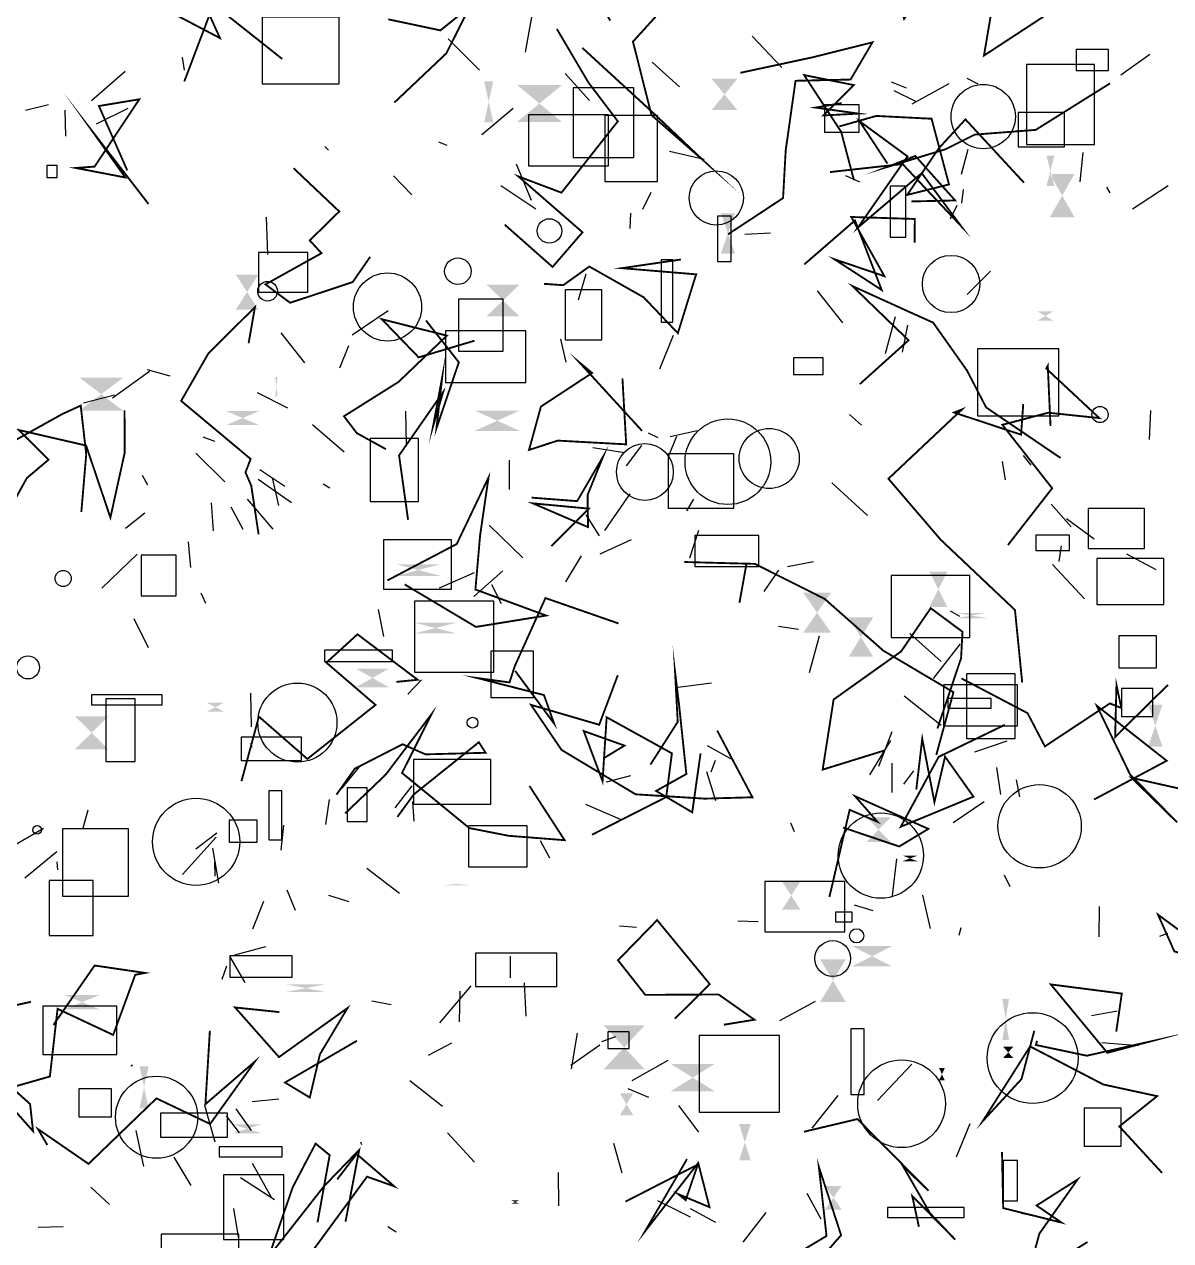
# Model space of a CAD drawing. Extents: x 39652472 to 39653357, y 39457781 to 39458681.
# Drawn here: x 39652785.2 to 39653091.6, y 39458087.5 to 39458412.7 of the extents above; entities that cross this region are included whole.
import ezdxf

# ---------------------------------------------------------------- set-up
doc = ezdxf.new("R2010")
doc.units = 0
doc.layers.get('0').update_dxf_attribs({"linetype": 'CONTINUOUS'})

msp = doc.modelspace()

# ---------------------------------------------------------------- linework, layer by layer
for p, q in [((39652920.8403, 39458415.1998), (39652919.0903, 39458405.2628)), ((39652898.5229, 39458408.83), (39652906.8798, 39458400.5165)), ((39652987.6673, 39458401.219), (39652979.7787, 39458409.5565)), ((39653078.2565, 39458399.2041), (39653086.0356, 39458404.7342)), ((39652828.0465, 39458400.4781), (39652827.5409, 39458403.9734)), ((39652960.35, 39458396.0557), (39652952.9927, 39458402.6548)), ((39652803.1601, 39458392.3813), (39652812.1704, 39458400.2376)), ((39652929.7596, 39458399.6218), (39652936.2887, 39458392.4145)), ((39653040.1979, 39458396.7076), (39653037.2009, 39458398.2422)), ((39653020.9953, 39458395.6853), (39653017.0194, 39458397.3003)), ((39653017.6607, 39458395.0809), (39653023.4547, 39458392.2275)), ((39653022.4847, 39458391.5047), (39653032.3942, 39458396.9419)), ((39652785.5763, 39458389.7705), (39652791.6736, 39458391.3193)), ((39652796.2878, 39458382.8735), (39652796.1566, 39458389.7611)), ((39652804.5241, 39458386.1145), (39652813.0097, 39458390.3545)), ((39652915.9058, 39458390.2811), (39652907.5032, 39458383.2109)), ((39652865.5433, 39458380.06), (39652866.506, 39458379.1304)), ((39652898.2047, 39458380.3031), (39652896.053, 39458381.2535)), ((39652957.7066, 39458378.7924), (39652966.8931, 39458376.7268)), ((39653037.3997, 39458379.2367), (39653035.5964, 39458372.5802)), ((39653068.1246, 39458378.4932), (39653067.329, 39458370.6251)), ((39652916.6392, 39458375.4659), (39652920.718, 39458365.7358)), ((39652888.8187, 39458367.1937), (39652883.871, 39458372.2375)), ((39653008.5684, 39458370.5336), (39653004.8198, 39458372.2605)), ((39652921.9106, 39458363.3232), (39652912.5926, 39458369.5566)), ((39653075.454, 39458367.6773), (39653074.5227, 39458369.1747)), ((39653081.3791, 39458363.3977), (39653090.8992, 39458369.6811)), ((39652950.5276, 39458363.3581), (39652952.7329, 39458367.8454)), ((39653036.1371, 39458368.616), (39653035.6848, 39458364.9151)), ((39652947.2219, 39458362.207), (39652947.0791, 39458358.1437)), ((39653032.7435, 39458360.6993), (39653034.5596, 39458364.4172)), ((39652849.8886, 39458361.2102), (39652850.2576, 39458351.2119)), ((39652977.7968, 39458356.6176), (39652984.6854, 39458356.9547)), ((39652933.3104, 39458339.0778), (39652935.396, 39458345.996)), ((39653037.1935, 39458340.4842), (39653043.4161, 39458346.6982)), ((39653003.9602, 39458332.8959), (39652997.2088, 39458341.469)), ((39652882.4942, 39458336.1361), (39652872.8593, 39458329.6596)), ((39653015.4186, 39458324.7357), (39653018.052, 39458334.5963)), ((39652853.8105, 39458330.2576), (39652860.1224, 39458322.2648)), ((39652955.0953, 39458320.6543), (39652958.7063, 39458329.6167)), ((39653021.3076, 39458332.301), (39653019.8465, 39458325.0403)), ((39652869.5219, 39458320.9138), (39652871.9246, 39458326.845)), ((39652930.0667, 39458322.3652), (39652928.5777, 39458328.5468)), ((39652818.7215, 39458319.9037), (39652808.8003, 39458312.793)), ((39652824.215, 39458318.6811), (39652818.1163, 39458320.3764)), ((39652801.0444, 39458311.5371), (39652809.3697, 39458313.6729)), ((39652847.4851, 39458314.2656), (39652855.5567, 39458310.1787)), ((39652887.3369, 39458300.4563), (39652887.1796, 39458309.3344)), ((39653008.9865, 39458305.5579), (39653005.7392, 39458308.3666)), ((39653085.9358, 39458301.7222), (39653086.2759, 39458309.4998)), ((39652870.6854, 39458298.3562), (39652862.2304, 39458305.6605)), ((39652965.046, 39458304.0405), (39652957.8818, 39458302.3912)), ((39652836.1184, 39458301.1733), (39652833.0644, 39458302.3179)), ((39652951.9449, 39458303.4967), (39652954.5402, 39458302.2852)), ((39652959.5213, 39458302.5483), (39652957.312, 39458297.111)), ((39652838.8046, 39458290.4246), (39652831.077, 39458298.0772)), ((39652945.6223, 39458298.1155), (39652937.1699, 39458299.4811)), ((39652946.2053, 39458294.6683), (39652950.2757, 39458300.1358)), ((39653054.3544, 39458294.8931), (39653052.2661, 39458297.4114)), ((39652914.8811, 39458288.338), (39652914.916, 39458296.1789)), ((39653046.5963, 39458295.8135), (39653047.3375, 39458290.9009)), ((39652818.251, 39458289.4703), (39652816.786, 39458292.0545)), ((39652847.7426, 39458291.1094), (39652856.652, 39458284.8456)), ((39652854.8308, 39458289.1674), (39652848.1456, 39458293.6489)), ((39652851.4746, 39458291.4534), (39652853.1602, 39458284.0815)), ((39652866.9049, 39458288.6806), (39652865.0866, 39458289.8108)), ((39653001.0284, 39458290.0958), (39653010.5919, 39458281.4097)), ((39652835.8147, 39458277.3337), (39652835.2183, 39458284.8078)), ((39652851.6957, 39458277.7537), (39652844.8461, 39458285.7973)), ((39652940.3476, 39458277.4161), (39652947.1718, 39458287.2203)), ((39652962.2878, 39458282.6715), (39652964.1715, 39458285.7498)), ((39653064.9866, 39458278.3381), (39653059.6872, 39458284.4313)), ((39652817.4719, 39458282.0014), (39652812.2612, 39458277.878)), ((39652843.7155, 39458277.6754), (39652840.5264, 39458283.6589)), ((39652938.9917, 39458275.9216), (39652935.402, 39458281.5553)), ((39652918.4703, 39458270.0575), (39652909.4565, 39458278.8387)), ((39653063.7668, 39458280.631), (39653071.1466, 39458275.1528)), ((39652939.1273, 39458271.1196), (39652947.5223, 39458274.969)), ((39652965.3738, 39458277.4043), (39652962.9829, 39458270.0317)), ((39652829.0058, 39458274.3121), (39652829.5977, 39458267.452)), ((39653061.7689, 39458269.0705), (39653062.4291, 39458273.3238)), ((39652815.3605, 39458271.0206), (39652805.9025, 39458261.9681)), ((39652934.0976, 39458270.5762), (39652929.8937, 39458263.6989)), ((39652989.1778, 39458267.7427), (39652996.1165, 39458269.1211)), ((39653068.5484, 39458259.0888), (39653060.0046, 39458268.2684)), ((39653087.7285, 39458266.9056), (39653079.9048, 39458271.056)), ((39652905.4653, 39458266.0376), (39652896.1432, 39458261.9471)), ((39652905.349, 39458259.727), (39652913.0756, 39458266.635)), ((39652982.9207, 39458261.0395), (39652986.8606, 39458266.7568)), ((39652910.1114, 39458262.9393), (39652912.7002, 39458257.8341)), ((39652833.7672, 39458257.8653), (39652832.492, 39458260.6717)), ((39652881.3075, 39458249.0042), (39652879.8651, 39458256.2529)), ((39653032.6949, 39458255.8747), (39653035.1888, 39458254.5076)), ((39652814.4762, 39458253.8898), (39652818.2934, 39458246.129)), ((39652992.162, 39458250.9309), (39652986.7905, 39458251.709)), ((39652997.6453, 39458249.1556), (39652994.9839, 39458239.3024)), ((39653021.9016, 39458249.8522), (39653030.3011, 39458242.3181)), ((39653028.2635, 39458237.7853), (39653035.4316, 39458247.1027)), ((39652887.7516, 39458233.6428), (39652891.3831, 39458237.4215)), ((39652959.2757, 39458235.3578), (39652968.8883, 39458236.6258)), ((39652845.9465, 39458224.8748), (39652845.8031, 39458233.9239)), ((39653020.3656, 39458233.1724), (39653030.2431, 39458225.3315)), ((39653017.1041, 39458223.5766), (39653013.5475, 39458214.2955)), ((39652845.6904, 39458220.4719), (39652846.0134, 39458219.452)), ((39652967.7595, 39458219.8506), (39652974.7393, 39458215.9634)), ((39653016.7268, 39458221.222), (39653011.0804, 39458212.0618)), ((39653047.7862, 39458221.0811), (39653039.2157, 39458218.1052)), ((39652969.8906, 39458215.9065), (39652968.6965, 39458212.7794)), ((39652874.7365, 39458214.1882), (39652869.8715, 39458208.3381)), ((39652970.0838, 39458205.0503), (39652967.6135, 39458212.8678)), ((39653017.1372, 39458207.3217), (39653017.2157, 39458215.1601)), ((39653020.2814, 39458209.5504), (39653022.9579, 39458213.157)), ((39653045.0376, 39458213.9985), (39653046.1327, 39458206.7839)), ((39652940.7839, 39458210.1926), (39652947.3085, 39458211.8357)), ((39653050.321, 39458210.7226), (39653051.1831, 39458206.1328)), ((39652888.8215, 39458209.1417), (39652884.2092, 39458203.2305)), ((39652866.7174, 39458205.4228), (39652865.7241, 39458198.7209)), ((39652889.3972, 39458199.6304), (39652889.0558, 39458204.9584)), ((39652935.2501, 39458204.2436), (39652944.4768, 39458200.2252)), ((39653041.7545, 39458204.8127), (39653033.5039, 39458199.2196)), ((39652800.8752, 39458197.5075), (39652802.3295, 39458202.7051)), ((39652780.98, 39458192.3368), (39652790.3814, 39458197.7671)), ((39652831.0522, 39458192.2703), (39652836.6777, 39458196.4979)), ((39652853.8464, 39458191.9155), (39652854.5616, 39458198.6105)), ((39652991.1012, 39458196.7976), (39652990.0541, 39458199.1028)), ((39652836.4644, 39458195.3988), (39652827.4921, 39458185.4243)), ((39652925.6829, 39458189.7743), (39652923.1964, 39458194.3627)), ((39652793.9456, 39458191.4818), (39652785.3211, 39458184.3752)), ((39652837.243, 39458183.1168), (39652835.6013, 39458192.4765)), ((39652793.9144, 39458188.767), (39652794.0674, 39458186.6783)), ((39652836.0511, 39458188.767), (39652836.1111, 39458184.9094)), ((39652885.4595, 39458180.2848), (39652876.7828, 39458186.9648)), ((39653018.3018, 39458189.5412), (39653017.1763, 39458179.753)), ((39653047.1422, 39458185.3388), (39653048.6267, 39458182.1675)), ((39652855.3503, 39458181.2608), (39652857.6103, 39458175.8535)), ((39652846.3075, 39458170.8222), (39652849.2657, 39458178.2777)), ((39652866.5006, 39458179.8512), (39652871.9257, 39458178.179)), ((39653012.1018, 39458175.6354), (39653007.1461, 39458177.1917)), ((39653025.2678, 39458179.9097), (39653027.3125, 39458170.9498)), ((39653072.476, 39458168.7469), (39653072.6003, 39458176.791)), ((39652948.8775, 39458171.246), (39652944.3241, 39458171.5332)), ((39652981.3442, 39458172.6993), (39652975.9592, 39458172.8679)), ((39653035.5021, 39458171.148), (39653035.0133, 39458169.0526)), ((39653088.7353, 39458168.8575), (39653090.8122, 39458169.6906)), ((39652849.6703, 39458166.011), (39652841.4015, 39458163.7991)), ((39652839.2361, 39458160.8705), (39652837.9947, 39458157.2837)), ((39652844.2393, 39458156.541), (39652840.261, 39458163.3907)), ((39652915.1881, 39458157.7542), (39652915.1841, 39458163.5876)), ((39652896.3095, 39458145.712), (39652904.6613, 39458155.6477)), ((39652901.5833, 39458154.1933), (39652901.4668, 39458146.03)), ((39652918.8509, 39458156.4339), (39652919.2908, 39458147.4926)), ((39652883.2453, 39458150.502), (39652878.1195, 39458151.5499)), ((39652987.164, 39458146.3561), (39652996.6884, 39458151.5435)), ((39653077.2687, 39458148.814), (39653070.4668, 39458147.6234)), ((39652931.4714, 39458133.4326), (39652933.0332, 39458142.9711)), ((39652939.5891, 39458140.7433), (39652943.2953, 39458142.1117)), ((39652899.4354, 39458140.2672), (39652893.1358, 39458137.0008)), ((39652931.2912, 39458134.3694), (39652939.077, 39458139.8683)), ((39653073.2411, 39458140.4325), (39653083.0517, 39458139.649)), ((39652957.2455, 39458135.6946), (39652947.6028, 39458130.2285)), ((39653022.4528, 39458134.6473), (39653013.2838, 39458124.9399)), ((39652814.1796, 39458134.4207), (39652813.6897, 39458134.1658)), ((39652896.9722, 39458123.3071), (39652888.2488, 39458130.1923)), ((39652952.1548, 39458125.7257), (39652946.6422, 39458128.0794)), ((39652846.1008, 39458124.7205), (39652853.2328, 39458125.4396)), ((39653002.6326, 39458126.3187), (39652995.7454, 39458117.5431)), ((39652836.2293, 39458113.7872), (39652833.4302, 39458123.5822)), ((39652841.7473, 39458122.7653), (39652845.8748, 39458116.9756)), ((39652965.5083, 39458116.5247), (39652960.1796, 39458123.6148)), ((39652839.1337, 39458120.8938), (39652842.6477, 39458116.3476)), ((39653034.3293, 39458109.878), (39653038.0421, 39458118.8297)), ((39652815.0178, 39458116.9575), (39652817.1111, 39458107.3299)), ((39652905.5238, 39458108.4994), (39652898.3006, 39458116.2788)), ((39652875.3891, 39458113.1), (39652875.1894, 39458113.8324)), ((39652944.9748, 39458105.5144), (39652942.8271, 39458113.4206)), ((39652825.1593, 39458109.7891), (39652829.7307, 39458102.1868)), ((39652851.2482, 39458099.0548), (39652846.2095, 39458108.1495)), ((39652927.9153, 39458105.6942), (39652928.0098, 39458096.7721)), ((39652843.019, 39458104.3583), (39652852.1283, 39458098.5167)), ((39652802.9999, 39458101.7441), (39652807.9721, 39458097.143)), ((39652994.3472, 39458100.196), (39652998.1227, 39458093.2958)), ((39652841.134, 39458096.0304), (39652842.5062, 39458087.9639)), ((39652963.2446, 39458093.716), (39652954.5831, 39458098.0948)), ((39652970.0246, 39458092.3237), (39652963.2675, 39458096.0122)), ((39652983.4069, 39458094.9777), (39652977.2789, 39458087.087)), ((39653051.6551, 39458094.8112), (39653057.6709, 39458093.6707)), ((39652795.5878, 39458091.1428), (39652788.9502, 39458091.0178)), ((39652884.6218, 39458089.7616), (39652882.3779, 39458091.1916))]:
    msp.add_line(p, q)
at = {"const_width": 0.5}
for points in [[(39652932.0676, 39458453.684), (39652944.8772, 39458441.6943), (39652961.594, 39458423.2006), (39652947.902, 39458408.1205), (39652952.8491, 39458388.4723), (39652966.8628, 39458376.1991), (39652953.129, 39458389.222), (39652934.3414, 39458406.4735)], [(39653060.2426, 39458416.5194), (39653041.7112, 39458404.3965), (39653044.0228, 39458418.0494), (39653027.4047, 39458424.66), (39653020.3639, 39458414.1941), (39653017.3368, 39458426.8898), (39653023.0863, 39458444.5183), (39653014.851, 39458425.6573)], [(39652884.1182, 39458391.8214), (39652898.0025, 39458404.9668), (39652907.5991, 39458424.0363), (39652898.0396, 39458439.8595), (39652906.9615, 39458443.987), (39652915.0905, 39458437.9782), (39652931.7655, 39458429.8667), (39652941.8488, 39458413.7547)], [(39652882.4977, 39458414.0883), (39652896.4189, 39458411.1309), (39652912.6512, 39458424.1468), (39652895.0349, 39458423.4615), (39652895.0693, 39458439.9429), (39652911.8331, 39458431.465), (39652925.956, 39458436.215), (39652916.878, 39458435.1036)], [(39652827.9758, 39458397.4508), (39652835.1879, 39458416.5351), (39652834.4726, 39458426.0378), (39652820.2608, 39458418.1512), (39652837.5072, 39458409.0746), (39652832.0973, 39458421.0515), (39652837.6158, 39458416.6097), (39652854.155, 39458403.4914)], [(39652913.6137, 39458359.1843), (39652926.4147, 39458347.8673), (39652934.4171, 39458357.138), (39652917.254, 39458372.0842), (39652928.7902, 39458367.7279), (39652943.8509, 39458386.8116), (39652935.9506, 39458397.2551), (39652927.5617, 39458411.5037)], [(39652973.2687, 39458356.5717), (39652988.0116, 39458366.2778), (39652988.7291, 39458379.1046), (39652991.3491, 39458397.645), (39653006.058, 39458397.9837), (39653011.9007, 39458407.918), (39652995.7663, 39458403.8996), (39652976.6021, 39458399.7818)], [(39653006.9627, 39458371.0518), (39653003.5325, 39458384.0277), (39652993.6462, 39458399.1794), (39653006.8847, 39458396.5121), (39652998.7784, 39458388.3766), (39653008.1896, 39458388.8714), (39652996.6606, 39458390.4825), (39653003.6909, 39458391.6677)], [(39653075.4325, 39458396.9778), (39653055.5313, 39458384.5169), (39653039.2722, 39458383.2617), (39653031.4565, 39458379.353), (39653015.8528, 39458374.5974), (39653023.3549, 39458377.5512), (39653034.0089, 39458365.6516), (39653022.3179, 39458365.3799)], [(39652812.7433, 39458373.6753), (39652805.1692, 39458390.8981), (39652815.9586, 39458392.707), (39652804.0138, 39458374.6986), (39652798.9891, 39458374.3342), (39652812.2255, 39458371.7917), (39652803.4988, 39458384.0202), (39652818.4296, 39458364.6927)], [(39653003.0488, 39458385.4436), (39653012.9247, 39458388.2502), (39653027.7107, 39458387.4995), (39653032.3627, 39458369.9269), (39653021.1881, 39458367.1221), (39653029.6606, 39458379.6297), (39653036.7581, 39458387.3339), (39653052.4059, 39458370.3971)], [(39653000.5586, 39458373.2391), (39653019.9502, 39458375.3873), (39653035.5548, 39458358.8366), (39653025.0816, 39458372.9485), (39653008.0092, 39458358.3801), (39653021.2798, 39458377.4275), (39653008.4661, 39458386.8311), (39653015.8972, 39458375.527)], [(39652857.2012, 39458374.2606), (39652869.3953, 39458362.7057), (39652861.5168, 39458354.9634), (39652864.6453, 39458351.5391), (39652849.689, 39458343.2074), (39652856.2682, 39458338.2786), (39652872.9737, 39458343.8137), (39652877.6629, 39458350.5575)], [(39653023.1687, 39458354.3683), (39653023.2288, 39458360.6991), (39653006.242, 39458361.2303), (39653015.0929, 39458345.4042), (39653001.7512, 39458349.9244), (39653014.3684, 39458341.7071), (39653007.2326, 39458360.2971), (39652993.7067, 39458348.56)], [(39652960.7124, 39458349.8591), (39652944.9269, 39458347.5388), (39652964.7835, 39458345.8933), (39652959.8957, 39458330.15), (39652950.7454, 39458339.7618), (39652936.2311, 39458347.9738), (39652929.263, 39458342.993), (39652924.0899, 39458343.3488)], [(39653008.5154, 39458316.5187), (39653021.5538, 39458328.2571), (39653006.5488, 39458342.7599), (39653020.8887, 39458336.2336), (39653028.1323, 39458332.9744), (39653037.1654, 39458320.1757), (39653042.2898, 39458310.2981), (39653062.2135, 39458296.7596)], [(39652845.1736, 39458327.4651), (39652846.8673, 39458337.1268), (39652834.4162, 39458324.7247), (39652827.1459, 39458312.0475), (39652845.7172, 39458296.5132), (39652844.3363, 39458292.9447), (39652845.8843, 39458289.3521), (39652847.8454, 39458276.3368)], [(39652905.5599, 39458328.1411), (39652890.6205, 39458323.6829), (39652880.7738, 39458333.8846), (39652898.1593, 39458329.4961), (39652885.2343, 39458317.1153), (39652870.6641, 39458307.9484), (39652874.0731, 39458303.4361), (39652881.9008, 39458299.1103)], [(39652892.584, 39458333.5383), (39652901.3603, 39458322.3733), (39652895.3848, 39458304.7369), (39652896.9086, 39458318.3353), (39652894.4775, 39458305.2582), (39652897.1592, 39458314.3954), (39652885.3864, 39458297.4664), (39652887.793, 39458280.2652)], [(39652950.3293, 39458304.0272), (39652933.5201, 39458322.3969), (39652936.9748, 39458319.5154), (39652923.3088, 39458310.5287), (39652920.1198, 39458298.9255), (39652927.7556, 39458301.4256), (39652946.092, 39458300.4226), (39652945.0843, 39458318.0954)], [(39653048.1074, 39458273.4922), (39653059.9376, 39458288.6861), (39653046.6338, 39458305.6517), (39653058.8776, 39458308.8819), (39653072.5551, 39458307.4488), (39653058.362, 39458320.6846), (39653058.7619, 39458321.4525), (39653059.4997, 39458305.297)], [(39652736.83, 39458305.7153), (39652747.5348, 39458286.5582), (39652758.5063, 39458278.8298), (39652775.8265, 39458297.6304), (39652795.3719, 39458308.5316), (39652800.2991, 39458310.7774), (39652801.7704, 39458297.7351), (39652800.4636, 39458282.3332)], [(39653051.9294, 39458236.7299), (39653049.9976, 39458256.1266), (39653030.1009, 39458274.9588), (39653016.1678, 39458291.2248), (39653035.8657, 39458309.7857), (39653033.7529, 39458308.9261), (39653051.6223, 39458303.0181), (39653052.2113, 39458311.2503)], [(39652812.0135, 39458309.5074), (39652812.0397, 39458298.1308), (39652808.233, 39458280.8473), (39652801.7374, 39458300.1086), (39652783.7846, 39458304.2554), (39652791.6961, 39458296.3185), (39652785.8964, 39458291.3991), (39652779.0298, 39458279.009)], [(39652926.0954, 39458273.1956), (39652936.1463, 39458283.2277), (39652921.1524, 39458284.6439), (39652935.9014, 39458278.2838), (39652935.7641, 39458286.889), (39652939.9077, 39458297.1179), (39652932.9821, 39458285.2412), (39652920.8503, 39458286.1706)], [(39652882.276, 39458264.041), (39652900.8091, 39458273.7819), (39652909.2934, 39458291.5792), (39652907.0403, 39458276.0342), (39652905.7886, 39458261.6065), (39652924.6972, 39458254.6468), (39652905.9283, 39458251.6026), (39652886.8897, 39458262.9638)], [(39652976.3646, 39458258.0443), (39652978.2373, 39458268.5132), (39652961.5869, 39458268.9617), (39652980.4899, 39458268.4568), (39652999.119, 39458259.1059), (39653014.798, 39458245.2652), (39653033.5591, 39458234.1339), (39653028.9656, 39458217.3611)], [(39652944.0465, 39458252.5258), (39652924.5074, 39458259.3202), (39652916.3202, 39458241.1395), (39652914.9034, 39458236.7605), (39652906.3262, 39458237.9239), (39652924.1128, 39458233.3754), (39652926.8318, 39458225.729), (39652916.3963, 39458239.8639)], [(39653015.0288, 39458218.5291), (39652998.6002, 39458213.4355), (39653001.5283, 39458232.1874), (39653019.578, 39458245.0521), (39653027.4733, 39458256.6143), (39653035.9757, 39458250.2978), (39653035.5924, 39458243.2436), (39653029.275, 39458224.4339)], [(39652843.2656, 39458210.3331), (39652847.9186, 39458227.6162), (39652860.8784, 39458216.2938), (39652879.0999, 39458230.7453), (39652865.9576, 39458242.0448), (39652874.2737, 39458249.6251), (39652890.3584, 39458237.467), (39652884.631, 39458236.9015)], [(39652952.5678, 39458214.7909), (39652959.8578, 39458226.1981), (39652959.1545, 39458239.4921), (39652960.203, 39458230.8965), (39652962.1691, 39458212.276), (39652954.0843, 39458207.7357), (39652963.738, 39458202.0279), (39652965.9677, 39458217.8086)], [(39652970.4119, 39458223.886), (39652979.8216, 39458206.041), (39652967.0273, 39458205.6812), (39652948.6172, 39458206.8295), (39652928.8209, 39458218.6977), (39652920.643, 39458230.7636), (39652938.8685, 39458225.434), (39652943.841, 39458238.6759)], [(39653035.6873, 39458237.838), (39653053.3563, 39458228.5462), (39653057.9885, 39458219.6539), (39653075.3721, 39458231.1484), (39653078.4268, 39458229.921), (39653077.1274, 39458236.0268), (39653076.7679, 39458222.1921), (39653090.9046, 39458236.1249)], [(39652920.2391, 39458209.0641), (39652929.6309, 39458194.5717), (39652914.6718, 39458195.7417), (39652904.1514, 39458197.811), (39652886.1778, 39458212.5454), (39652894.0871, 39458228.3011), (39652881.8274, 39458212.1149), (39652870.9864, 39458201.7332)], [(39653071.1231, 39458205.4387), (39653090.5463, 39458215.8045), (39653071.8694, 39458230.5283), (39653080.7612, 39458212.1433), (39653093.3223, 39458199.3575), (39653081.1312, 39458211.2509), (39653099.9537, 39458207.0178), (39653103.6376, 39458213.2235)], [(39652936.967, 39458196.0332), (39652956.785, 39458206.099), (39652958.3042, 39458217.7974), (39652940.8644, 39458227.4419), (39652939.7696, 39458210.3685), (39652934.7509, 39458223.7571), (39652945.6388, 39458219.8638), (39652940.2252, 39458216.5757)], [(39653023.6243, 39458208.1192), (39653025.2166, 39458221.6948), (39653028.4695, 39458204.7592), (39653031.3148, 39458216.8968), (39653038.9101, 39458206.207), (39653019.4829, 39458198.1699), (39653029.6017, 39458216.8511), (39653047.3168, 39458225.4248)], [(39652868.6484, 39458206.7418), (39652873.5427, 39458213.6756), (39652886.3231, 39458220.2219), (39652892.4676, 39458217.5206), (39652908.5141, 39458217.9432), (39652906.7104, 39458220.7701), (39652889.3068, 39458206.7823), (39652884.9415, 39458200.7961)], [(39653000.3869, 39458179.3722), (39653001.2061, 39458182.8043), (39653005.812, 39458202.6868), (39653013.2438, 39458199.4967), (39653007.2481, 39458206.3288), (39653026.8464, 39458197.5884), (39653019.0469, 39458192.8806), (39653004.0622, 39458197.9555)], [(39653115.2762, 39458192.8612), (39653124.8523, 39458198.2789), (39653114.5748, 39458182.7556), (39653111.867, 39458168.4773), (39653110.1486, 39458159.662), (39653092.5954, 39458164.8279), (39653088.2412, 39458174.6325), (39653107.0275, 39458160.8308)], [(39652972.1924, 39458145.2218), (39652980.3629, 39458146.5548), (39652970.7838, 39458153.3092), (39652951.2016, 39458153.199), (39652943.8949, 39458162.4546), (39652954.3554, 39458173.1905), (39652968.4206, 39458156.0909), (39652959.1077, 39458146.8248)], [(39652793.0071, 39458145.1518), (39652804.0151, 39458161.0577), (39652817.4659, 39458159.0684), (39652814.8678, 39458158.5682), (39652808.9767, 39458142.4858), (39652794.112, 39458149.475), (39652792.0614, 39458131.3786), (39652780.688, 39458128.1241)], [(39653055.9022, 39458140.9129), (39653055.5995, 39458139.801), (39653069.1952, 39458136.929), (39653085.6588, 39458140.6149), (39653074.6903, 39458137.7063), (39653059.5836, 39458155.9921), (39653078.547, 39458153.5479), (39653077.0709, 39458143.3861)], [(39652787.0104, 39458151.3404), (39652775.9557, 39458148.9044), (39652772.3347, 39458133.9563), (39652787.5622, 39458116.7368), (39652786.7651, 39458124.0085), (39652772.6605, 39458136.6975), (39652761.2776, 39458119.7412), (39652773.5002, 39458100.5372)], [(39652874.135, 39458140.9295), (39652854.8904, 39458129.7569), (39652861.5267, 39458125.7624), (39652864.2379, 39458137.3202), (39652871.6096, 39458149.6873), (39652853.2908, 39458136.5625), (39652841.5551, 39458149.8373), (39652853.397, 39458148.5962)], [(39652834.8181, 39458143.6308), (39652833.626, 39458123.9691), (39652846.8659, 39458135.3906), (39652834.8839, 39458118.6844), (39652820.5411, 39458125.5218), (39652802.3886, 39458108.005), (39652788.8927, 39458117.3014), (39652791.365, 39458113.0597)], [(39653089.3129, 39458105.59), (39653077.8887, 39458118.0216), (39653087.9957, 39458126.116), (39653073.6053, 39458129.236), (39653054.042, 39458139.421), (39653041.3807, 39458119.425), (39653051.749, 39458130.6921), (39653055.1604, 39458143.6103)], [(39653024.3265, 39458091.1576), (39653022.5392, 39458099.4299), (39653034.0416, 39458087.7331), (39653027.3138, 39458094.7913), (39653020.0456, 39458107.4311), (39653026.89, 39458100.8207), (39653007.9073, 39458119.9897), (39652993.6046, 39458116.5985)], [(39652863.5961, 39458092.3601), (39652866.8385, 39458110.3428), (39652863.0786, 39458113.427), (39652856.9748, 39458101.7846), (39652850.5792, 39458083.2225), (39652865.2788, 39458101.9739), (39652874.73, 39458111.7601), (39652871.0733, 39458092.5544)], [(39652868.8484, 39458103.8639), (39652874.039, 39458110.6319), (39652884.1207, 39458101.9848), (39652876.8373, 39458104.5826), (39652862.4369, 39458084.9635), (39652852.6312, 39458079.9209), (39652848.7209, 39458076.4654), (39652859.901, 39458056.7372)], [(39652945.8789, 39458097.9094), (39652965.2434, 39458107.8343), (39652961.9847, 39458098.3172), (39652960.0013, 39458099.9199), (39652968.3544, 39458096.4293), (39652965.3383, 39458108.2494), (39652951.1083, 39458089.9426), (39652962.3368, 39458109.2801)], [(39652987.9513, 39458074.3191), (39653003.7487, 39458070.473), (39652994.3348, 39458078.4642), (39653003.5319, 39458088.9359), (39652997.5864, 39458107.1932), (39652999.6297, 39458088.735), (39652982.0332, 39458078.1383), (39652982.0003, 39458085.4666)], [(39653069.3781, 39458087.1123), (39653053.145, 39458077.0295), (39653056.5131, 39458089.3462), (39653066.7356, 39458103.836), (39653055.7695, 39458096.8674), (39653062.417, 39458092.3247), (39653046.8536, 39458096.1715), (39653046.5305, 39458111.181)]]:
    msp.add_lwpolyline(points, dxfattribs=at)
for centre, radius in [((39653041.5061, 39458388.0667), 8.5982), ((39652970.1632, 39458366.3187), 7.2571), ((39652925.5792, 39458357.491), 3.2655), ((39652901.1143, 39458346.7146), 3.5501), ((39653032.9141, 39458343.3058), 7.6657), ((39652882.2957, 39458337.1506), 9.1149), ((39652850.2328, 39458341.3745), 2.627), ((39653072.7222, 39458308.3954), 2.1662), ((39652973.268, 39458295.7733), 11.4459), ((39652984.3154, 39458296.6446), 8.0381), ((39652951.0759, 39458293.0399), 7.5983), ((39652795.6134, 39458264.552), 2.1676), ((39652786.2087, 39458240.7606), 3.0673), ((39652858.2085, 39458226.0131), 10.5666), ((39652905.0337, 39458225.9988), 1.4355), ((39653056.5647, 39458198.293), 11.1454), ((39652831.1382, 39458194.1323), 11.6475), ((39653014.1492, 39458190.4532), 11.4072), ((39652788.6535, 39458197.34), 1.1362), ((39653007.6738, 39458168.9952), 1.9004), ((39653001.2836, 39458162.9145), 4.7918), ((39653054.7042, 39458136.2972), 12.1458), ((39653019.6753, 39458124.0809), 11.7189), ((39652820.5756, 39458120.4873), 10.9823)]:
    msp.add_circle(centre, radius)
for points in [[(39652968.9054, 39458389.8149), (39652975.8127, 39458389.8149), (39652975.8127, 39458398.1829), (39652968.9054, 39458398.1829)], [(39652908.1362, 39458386.5836), (39652910.5466, 39458386.5836), (39652910.5466, 39458397.4932), (39652908.1362, 39458397.4932)], [(39652916.9281, 39458386.6488), (39652928.9234, 39458386.6488), (39652928.9234, 39458396.5023), (39652916.9281, 39458396.5023)], [(39653058.4214, 39458369.5378), (39653060.5178, 39458369.5378), (39653060.5178, 39458377.6094), (39653058.4214, 39458377.6094)], [(39653059.3158, 39458361.1778), (39653065.9211, 39458361.1778), (39653065.9211, 39458372.7301), (39653059.3158, 39458372.7301)], [(39652971.3921, 39458351.4304), (39652975.1807, 39458351.4304), (39652975.1807, 39458362.2465), (39652971.3921, 39458362.2465)], [(39652841.7551, 39458336.4658), (39652847.779, 39458336.4658), (39652847.779, 39458345.819), (39652841.7551, 39458345.819)], [(39652908.7975, 39458334.6901), (39652917.5404, 39458334.6901), (39652917.5404, 39458343.1135), (39652908.7975, 39458343.1135)], [(39653056.0385, 39458333.5282), (39653060.2264, 39458333.5282), (39653060.2264, 39458335.9926), (39653056.0385, 39458335.9926)], [(39652799.9419, 39458309.4155), (39652811.6574, 39458309.4155), (39652811.6574, 39458318.2966), (39652799.9419, 39458318.2966)], [(39652852.2989, 39458313.2371), (39652852.9003, 39458313.2371), (39652852.9003, 39458318.4105), (39652852.2989, 39458318.4105)], [(39652839.1507, 39458305.5665), (39652848.0265, 39458305.5665), (39652848.0265, 39458309.3268), (39652839.1507, 39458309.3268)], [(39652905.5489, 39458304.0133), (39652917.6728, 39458304.0133), (39652917.6728, 39458309.4751), (39652905.5489, 39458309.4751)], [(39652884.6608, 39458265.2514), (39652896.414, 39458265.2514), (39652896.414, 39458268.3652), (39652884.6608, 39458268.3652)], [(39653027.1082, 39458256.9222), (39653031.9467, 39458256.9222), (39653031.9467, 39458266.4205), (39653027.1082, 39458266.4205)], [(39652993.3582, 39458250.0354), (39653000.8647, 39458250.0354), (39653000.8647, 39458260.7988), (39652993.3582, 39458260.7988)], [(39653034.2992, 39458253.9395), (39653042.4683, 39458253.9395), (39653042.4683, 39458255.3492), (39653034.2992, 39458255.3492)], [(39652889.5789, 39458249.8851), (39652900.6669, 39458249.8851), (39652900.6669, 39458252.7079), (39652889.5789, 39458252.7079)], [(39653005.5606, 39458243.6431), (39653012.0896, 39458243.6431), (39653012.0896, 39458254.1405), (39653005.5606, 39458254.1405)], [(39652873.7714, 39458235.4213), (39652882.7687, 39458235.4213), (39652882.7687, 39458240.4803), (39652873.7714, 39458240.4803)], [(39652833.9998, 39458228.9409), (39652838.616, 39458228.9409), (39652838.616, 39458231.3512), (39652833.9998, 39458231.3512)], [(39653085.6027, 39458219.6133), (39653089.4148, 39458219.6133), (39653089.4148, 39458230.7769), (39653085.6027, 39458230.7769)], [(39652798.773, 39458218.8874), (39652807.6217, 39458218.8874), (39652807.6217, 39458227.6812), (39652798.773, 39458227.6812)], [(39653010.3072, 39458194.0769), (39653016.7953, 39458194.0769), (39653016.7953, 39458200.7029), (39653010.3072, 39458200.7029)], [(39653019.9575, 39458188.946), (39653023.9604, 39458188.946), (39653023.9604, 39458190.4442), (39653019.9575, 39458190.4442)], [(39652987.7071, 39458175.951), (39652992.6695, 39458175.951), (39652992.6695, 39458183.5674), (39652987.7071, 39458183.5674)], [(39652897.2563, 39458182.5344), (39652904.3659, 39458182.5344), (39652904.3659, 39458182.8566), (39652897.2563, 39458182.8566)], [(39653006.4487, 39458160.8262), (39653017.1273, 39458160.8262), (39653017.1273, 39458166.2373), (39653006.4487, 39458166.2373)], [(39652997.9207, 39458151.2935), (39653004.8021, 39458151.2935), (39653004.8021, 39458162.7174), (39652997.9207, 39458162.7174)], [(39652855.1652, 39458153.9716), (39652865.7329, 39458153.9716), (39652865.7329, 39458156.0179), (39652855.1652, 39458156.0179)], [(39652795.8709, 39458149.3135), (39652805.4305, 39458149.3135), (39652805.4305, 39458153.1891), (39652795.8709, 39458153.1891)], [(39653046.6236, 39458141.1413), (39653048.3925, 39458141.1413), (39653048.3925, 39458152.1183), (39653046.6236, 39458152.1183)], [(39652940.0663, 39458133.3067), (39652951.0528, 39458133.3067), (39652951.0528, 39458145.0418), (39652940.0663, 39458145.0418)], [(39653046.8048, 39458136.3003), (39653049.5767, 39458136.3003), (39653049.5767, 39458139.3607), (39653046.8048, 39458139.3607)], [(39652957.9414, 39458127.4189), (39652969.7707, 39458127.4189), (39652969.7707, 39458134.7438), (39652957.9414, 39458134.7438)], [(39652816.029, 39458122.8774), (39652818.4398, 39458122.8774), (39652818.4398, 39458134.1039), (39652816.029, 39458134.1039)], [(39653029.6996, 39458130.3182), (39653031.2579, 39458130.3182), (39653031.2579, 39458133.6413), (39653029.6996, 39458133.6413)], [(39652944.4034, 39458121.0205), (39652947.9674, 39458121.0205), (39652947.9674, 39458126.8628), (39652944.4034, 39458126.8628)], [(39652840.7462, 39458116.158), (39652848.7636, 39458116.158), (39652848.7636, 39458118.6171), (39652840.7462, 39458118.6171)], [(39652976.2722, 39458108.9238), (39652979.3618, 39458108.9238), (39652979.3618, 39458118.6473), (39652976.2722, 39458118.6473)], [(39652999.2438, 39458095.7812), (39653003.6878, 39458095.7812), (39653003.6878, 39458102.1254), (39652999.2438, 39458102.1254)], [(39652915.2933, 39458097.3466), (39652917.5518, 39458097.3466), (39652917.5518, 39458098.2502), (39652915.2933, 39458098.2502)]]:
    msp.add_solid(points)
for points in [[(39652848.8385, 39458396.8299), (39652869.4123, 39458396.8299), (39652869.4123, 39458414.6624), (39652848.8385, 39458414.6624)], [(39653066.3348, 39458400.3574, 19730366.2), (39653075.0257, 39458400.3574, 19730366.2), (39653075.0257, 39458406.031, 19730366.2), (39653066.3348, 39458406.031, 19730366.2)], [(39653053.0486, 39458380.5855, 19730366.2), (39653071.2232, 39458380.5855, 19730366.2), (39653071.2232, 39458401.9855, 19730366.2), (39653053.0486, 39458401.9855, 19730366.2)], [(39652931.9551, 39458377.1769), (39652948.1426, 39458377.1769), (39652948.1426, 39458395.7246), (39652931.9551, 39458395.7246)], [(39652919.9411, 39458374.871), (39652941.3411, 39458374.871), (39652941.3411, 39458388.5634), (39652919.9411, 39458388.5634)], [(39652940.3981, 39458370.712), (39652954.495, 39458370.712), (39652954.495, 39458388.3987), (39652940.3981, 39458388.3987)], [(39652999.0632, 39458383.9087), (39653008.3455, 39458383.9087), (39653008.3455, 39458391.2395), (39652999.0632, 39458391.2395)], [(39653050.857, 39458379.973, 19730366.2), (39653063.2739, 39458379.973, 19730366.2), (39653063.2739, 39458389.213, 19730366.2), (39653050.857, 39458389.213, 19730366.2)], [(39652791.2158, 39458371.8052), (39652793.9843, 39458371.8052), (39652793.9843, 39458374.993), (39652791.2158, 39458374.993)], [(39653016.6649, 39458355.8396, 19730366.2), (39653020.8499, 39458355.8396, 19730366.2), (39653020.8499, 39458369.4249, 19730366.2), (39653016.6649, 39458369.4249, 19730366.2)], [(39652970.5299, 39458349.2998), (39652974.1294, 39458349.2998), (39652974.1294, 39458361.4791), (39652970.5299, 39458361.4791)], [(39652847.7989, 39458341.1382, 19730366.2), (39652861.0381, 39458341.1382, 19730366.2), (39652861.0381, 39458351.7125, 19730366.2), (39652847.7989, 39458351.7125, 19730366.2)], [(39652955.4198, 39458333.1059), (39652958.5494, 39458333.1059), (39652958.5494, 39458349.7936), (39652955.4198, 39458349.7936)], [(39652929.7754, 39458328.3835), (39652939.5793, 39458328.3835), (39652939.5793, 39458341.7059), (39652929.7754, 39458341.7059)], [(39652901.2325, 39458325.3744), (39652913.2192, 39458325.3744), (39652913.2192, 39458339.2482), (39652901.2325, 39458339.2482)], [(39652897.8221, 39458316.9499), (39652919.3084, 39458316.9499), (39652919.3084, 39458330.7726), (39652897.8221, 39458330.7726)], [(39652990.8312, 39458319.0734), (39652998.7665, 39458319.0734), (39652998.7665, 39458323.517), (39652990.8312, 39458323.517)], [(39653039.9671, 39458308.069, 19730366.2), (39653061.6903, 39458308.069, 19730366.2), (39653061.6903, 39458326.0115, 19730366.2), (39653039.9671, 39458326.0115, 19730366.2)], [(39652877.6443, 39458285.1409), (39652890.62, 39458285.1409), (39652890.62, 39458301.964), (39652877.6443, 39458301.964)], [(39652957.297, 39458283.3743, 19730366.2), (39652974.8328, 39458283.3743, 19730366.2), (39652974.8328, 39458297.8576, 19730366.2), (39652957.297, 39458297.8576, 19730366.2)], [(39653069.5491, 39458272.6089), (39653084.6309, 39458272.6089), (39653084.6309, 39458283.285), (39653069.5491, 39458283.285)], [(39652881.2023, 39458261.6653), (39652899.3941, 39458261.6653), (39652899.3941, 39458274.8933), (39652881.2023, 39458274.8933)], [(39652964.45, 39458267.8003, 19730366.2), (39652981.5631, 39458267.8003, 19730366.2), (39652981.5631, 39458276.0775, 19730366.2), (39652964.45, 39458276.0775, 19730366.2)], [(39653055.5583, 39458272.0661), (39653064.5498, 39458272.0661), (39653064.5498, 39458276.153), (39653055.5583, 39458276.153)], [(39652816.4511, 39458259.9349), (39652825.8518, 39458259.9349), (39652825.8518, 39458270.7804), (39652816.4511, 39458270.7804)], [(39653071.881, 39458257.58), (39653089.7977, 39458257.58), (39653089.7977, 39458269.8873), (39653071.881, 39458269.8873)], [(39653016.8811, 39458248.805), (39653037.9092, 39458248.805), (39653037.9092, 39458265.311), (39653016.8811, 39458265.311)], [(39652889.4742, 39458239.5113, 19730366.2), (39652910.6951, 39458239.5113, 19730366.2), (39652910.6951, 39458258.5089, 19730366.2), (39652889.4742, 39458258.5089, 19730366.2)], [(39653077.7359, 39458240.6583, 19730366.2), (39653087.8365, 39458240.6583, 19730366.2), (39653087.8365, 39458249.2011, 19730366.2), (39653077.7359, 39458249.2011, 19730366.2)], [(39652865.4591, 39458242.3425), (39652883.6411, 39458242.3425), (39652883.6411, 39458245.4076), (39652865.4591, 39458245.4076)], [(39652909.9384, 39458232.7353), (39652921.3141, 39458232.7353), (39652921.3141, 39458245.1533), (39652909.9384, 39458245.1533)], [(39653037.0295, 39458221.7244), (39653050.0694, 39458221.7244), (39653050.0694, 39458239.0856), (39653037.0295, 39458239.0856)], [(39653030.8685, 39458225.1869, 19730366.2), (39653050.661, 39458225.1869, 19730366.2), (39653050.661, 39458236.1209, 19730366.2), (39653030.8685, 39458236.1209, 19730366.2)], [(39652803.162, 39458230.7924), (39652822.1102, 39458230.7924), (39652822.1102, 39458233.47), (39652803.162, 39458233.47)], [(39652806.9882, 39458215.6257), (39652814.8246, 39458215.6257), (39652814.8246, 39458232.3318), (39652806.9882, 39458232.3318)], [(39653032.045, 39458229.9151), (39653043.6167, 39458229.9151), (39653043.6167, 39458232.4269), (39653032.045, 39458232.4269)], [(39653078.5116, 39458227.6868), (39653086.8009, 39458227.6868), (39653086.8009, 39458235.1061), (39653078.5116, 39458235.1061)], [(39652843.1561, 39458215.8566, 19730366.2), (39652859.2853, 39458215.8566, 19730366.2), (39652859.2853, 39458222.0775, 19730366.2), (39652843.1561, 39458222.0775, 19730366.2)], [(39652889.2632, 39458204.1571), (39652909.8797, 39458204.1571), (39652909.8797, 39458216.1099), (39652889.2632, 39458216.1099)], [(39652850.5917, 39458194.6765), (39652854.092, 39458194.6765), (39652854.092, 39458207.7305), (39652850.5917, 39458207.7305)], [(39652871.5207, 39458199.5927, 19730366.2), (39652876.8473, 39458199.5927, 19730366.2), (39652876.8473, 39458208.5835, 19730366.2), (39652871.5207, 39458208.5835, 19730366.2)], [(39652839.9715, 39458194.0546, 19730366.2), (39652847.4643, 39458194.0546, 19730366.2), (39652847.4643, 39458199.8852, 19730366.2), (39652839.9715, 39458199.8852, 19730366.2)], [(39652795.4495, 39458179.5868), (39652813.1135, 39458179.5868), (39652813.1135, 39458197.6014), (39652795.4495, 39458197.6014)], [(39652903.9484, 39458187.3983), (39652919.6295, 39458187.3983), (39652919.6295, 39458198.3721), (39652903.9484, 39458198.3721)], [(39652791.8227, 39458169.0621, 19730366.2), (39652803.5888, 39458169.0621, 19730366.2), (39652803.5888, 39458183.7587, 19730366.2), (39652791.8227, 39458183.7587, 19730366.2)], [(39652983.1114, 39458170.0313), (39653004.5442, 39458170.0313), (39653004.5442, 39458183.4761), (39652983.1114, 39458183.4761)], [(39653001.9934, 39458172.7497, 19730366.2), (39653006.4763, 39458172.7497, 19730366.2), (39653006.4763, 39458175.2836, 19730366.2), (39653001.9934, 39458175.2836, 19730366.2)], [(39652905.83, 39458155.4431), (39652927.5903, 39458155.4431), (39652927.5903, 39458164.3841), (39652905.83, 39458164.3841)], [(39652840.1411, 39458157.9321, 19730366.2), (39652856.8068, 39458157.9321, 19730366.2), (39652856.8068, 39458163.6717, 19730366.2), (39652840.1411, 39458163.6717, 19730366.2)], [(39652790.1708, 39458137.2988), (39652809.9839, 39458137.2988), (39652809.9839, 39458150.1972), (39652790.1708, 39458150.1972)], [(39652941.1703, 39458138.8734), (39652946.8906, 39458138.8734), (39652946.8906, 39458143.3395), (39652941.1703, 39458143.3395)], [(39652965.6231, 39458121.8705), (39652987.0466, 39458121.8705), (39652987.0466, 39458142.3449), (39652965.6231, 39458142.3449)], [(39653006.0859, 39458126.5739), (39653009.6701, 39458126.5739), (39653009.6701, 39458144.1192), (39653006.0859, 39458144.1192)], [(39652799.8168, 39458120.5923, 19730366.2), (39652808.5535, 39458120.5923, 19730366.2), (39652808.5535, 39458128.0712, 19730366.2), (39652799.8168, 39458128.0712, 19730366.2)], [(39652821.5859, 39458115.1192, 19730366.2), (39652839.527, 39458115.1192, 19730366.2), (39652839.527, 39458121.6094, 19730366.2), (39652821.5859, 39458121.6094, 19730366.2)], [(39653068.5162, 39458112.6981), (39653078.3903, 39458112.6981), (39653078.3903, 39458122.9092), (39653068.5162, 39458122.9092)], [(39652837.2627, 39458109.904), (39652854.1537, 39458109.904), (39652854.1537, 39458112.5916), (39652837.2627, 39458112.5916)], [(39653046.8715, 39458098.118, 19730366.2), (39653050.7093, 39458098.118, 19730366.2), (39653050.7093, 39458108.8825, 19730366.2), (39653046.8715, 39458108.8825, 19730366.2)], [(39652838.4306, 39458087.7605, 19730366.2), (39652854.5487, 39458087.7605, 19730366.2), (39652854.5487, 39458105.1194, 19730366.2), (39652838.4306, 39458105.1194, 19730366.2)], [(39653015.914, 39458093.6813), (39653036.3794, 39458093.6813), (39653036.3794, 39458096.3143), (39653015.914, 39458096.3143)], [(39652821.7791, 39458070.7785, 19730366.2), (39652842.5239, 39458070.7785, 19730366.2), (39652842.5239, 39458089.2435, 19730366.2), (39652821.7791, 39458089.2435, 19730366.2)]]:
    msp.add_3dface(points)

doc.saveas('drawing.dxf')
